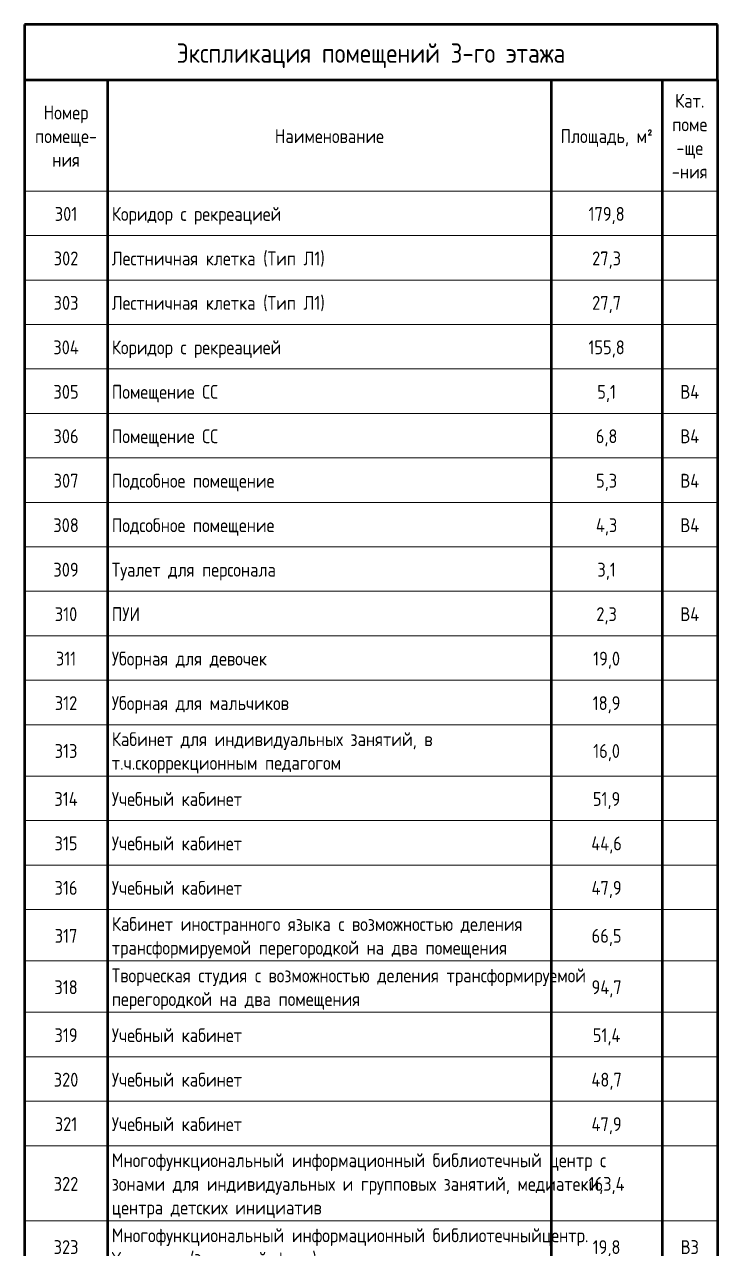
# Model space of a CAD drawing. Header units: millimetres. Extents: x -32 to 417638015, y -35 to 175284279.
# Drawn here: x 1101029 to 1113530, y 72354 to 94427 of the extents above; entities that cross this region are included whole.
import ezdxf

# ---------------------------------------------------------------- set-up
doc = ezdxf.new("R2010")
doc.units = ezdxf.units.MM
doc.layers.add('Графика', color=7, linetype='Continuous', lineweight=20)
doc.layers.add('Линии', color=7, linetype='Continuous', lineweight=9, true_color=0x00a600)
doc.styles.add('GOST Common_10', font='GOST_Common.ttf', dxfattribs={"width": 0.9, "height": 3.5})
doc.styles.add('GOST Common_11', font='GOST_Common.ttf', dxfattribs={"width": 0.9, "height": 2.5})

msp = doc.modelspace()

# ---------------------------------------------------------------- linework, layer by layer
at = {"layer": 'Линии', "color": 7, "lineweight": 50}
for p, q in [((1101029, 94427), (1101029, 93427)), ((1113530, 94427), (1101029, 94427)), ((1113530, 93427), (1113530, 94427)), ((1101029, 93427), (1101029, 71425)), ((1101029, 93427), (1113530, 93427)), ((1102529, 93427), (1102529, 91422)), ((1110529, 93427), (1110529, 91422)), ((1112529, 93427), (1112529, 91422)), ((1113529, 93427), (1113529, 91422)), ((1113530, 93427), (1113530, 71425)), ((1102529, 91422), (1102529, 90620)), ((1110529, 91422), (1110529, 90620)), ((1112529, 91422), (1112529, 90620)), ((1113529, 91422), (1113529, 90620)), ((1102529, 90620), (1102529, 89818)), ((1110529, 90620), (1110529, 89818)), ((1112529, 90620), (1112529, 89818)), ((1113529, 90620), (1113529, 89818)), ((1102529, 89818), (1102529, 89017)), ((1110529, 89818), (1110529, 89017)), ((1112529, 89818), (1112529, 89017)), ((1113529, 89818), (1113529, 89017)), ((1102529, 89017), (1102529, 88215)), ((1110529, 89017), (1110529, 88215)), ((1112529, 89017), (1112529, 88215)), ((1113529, 89017), (1113529, 88215)), ((1102529, 88215), (1102529, 87413)), ((1110529, 88215), (1110529, 87413)), ((1112529, 88215), (1112529, 87413)), ((1113529, 88215), (1113529, 87413)), ((1102529, 87413), (1102529, 86611)), ((1110529, 87413), (1110529, 86611)), ((1112529, 87413), (1112529, 86611)), ((1113529, 87413), (1113529, 86611)), ((1102529, 86611), (1102529, 85809)), ((1110529, 86611), (1110529, 85809)), ((1112529, 86611), (1112529, 85809)), ((1113529, 86611), (1113529, 85809)), ((1102529, 85809), (1102529, 85007)), ((1110529, 85809), (1110529, 85007)), ((1112529, 85809), (1112529, 85007)), ((1113529, 85809), (1113529, 85007)), ((1102529, 85007), (1102529, 84205)), ((1110529, 85007), (1110529, 84205)), ((1112529, 85007), (1112529, 84205)), ((1113529, 85007), (1113529, 84205)), ((1102529, 84205), (1102529, 83404)), ((1110529, 84205), (1110529, 83404)), ((1112529, 84205), (1112529, 83404)), ((1113529, 84205), (1113529, 83404)), ((1102529, 83404), (1102529, 82602)), ((1110529, 83404), (1110529, 82602)), ((1112529, 83404), (1112529, 82602)), ((1113529, 83404), (1113529, 82602)), ((1102529, 82602), (1102529, 81800)), ((1110529, 82602), (1110529, 81800)), ((1112529, 82602), (1112529, 81800)), ((1113529, 82602), (1113529, 81800)), ((1102529, 81800), (1102529, 80873)), ((1110529, 81800), (1110529, 80873)), ((1112529, 81800), (1112529, 80873)), ((1113529, 81800), (1113529, 80873)), ((1102529, 80873), (1102529, 80071)), ((1110529, 80873), (1110529, 80071)), ((1112529, 80873), (1112529, 80071)), ((1113529, 80873), (1113529, 80071)), ((1102529, 80071), (1102529, 79269)), ((1110529, 80071), (1110529, 79269)), ((1112529, 80071), (1112529, 79269)), ((1113529, 80071), (1113529, 79269)), ((1102529, 79269), (1102529, 78467)), ((1110529, 79269), (1110529, 78467)), ((1112529, 79269), (1112529, 78467)), ((1113529, 79269), (1113529, 78467)), ((1102529, 78467), (1102529, 77540)), ((1110529, 78467), (1110529, 77540)), ((1112529, 78467), (1112529, 77540)), ((1113529, 78467), (1113529, 77540)), ((1102529, 77540), (1102529, 76613)), ((1110529, 77540), (1110529, 76613)), ((1112529, 77540), (1112529, 76613)), ((1113529, 77540), (1113529, 76613)), ((1102529, 76613), (1102529, 75811)), ((1110529, 76613), (1110529, 75811)), ((1112529, 76613), (1112529, 75811)), ((1113529, 76613), (1113529, 75811)), ((1102529, 75811), (1102529, 75009)), ((1110529, 75811), (1110529, 75009)), ((1112529, 75811), (1112529, 75009)), ((1113529, 75811), (1113529, 75009)), ((1102529, 75009), (1102529, 74207)), ((1110529, 75009), (1110529, 74207)), ((1112529, 75009), (1112529, 74207)), ((1113529, 75009), (1113529, 74207)), ((1102529, 74207), (1102529, 72854)), ((1110529, 74207), (1110529, 72854)), ((1112529, 74207), (1112529, 72854)), ((1113529, 74207), (1113529, 72854)), ((1102529, 72854), (1102529, 71926)), ((1110529, 72854), (1110529, 71926)), ((1112529, 72854), (1112529, 71926)), ((1113529, 72854), (1113529, 71926))]:
    msp.add_line(p, q, dxfattribs=at)
at = {"layer": 'Линии', "color": 7, "lineweight": 20}
for p, q in [((1102529, 91422), (1101029, 91422)), ((1110529, 91422), (1102529, 91422)), ((1112529, 91422), (1110529, 91422)), ((1113529, 91422), (1112529, 91422)), ((1102529, 90620), (1101029, 90620)), ((1110529, 90620), (1102529, 90620)), ((1112529, 90620), (1110529, 90620)), ((1113529, 90620), (1112529, 90620)), ((1102529, 89818), (1101029, 89818)), ((1110529, 89818), (1102529, 89818)), ((1112529, 89818), (1110529, 89818)), ((1113529, 89818), (1112529, 89818)), ((1102529, 89017), (1101029, 89017)), ((1110529, 89017), (1102529, 89017)), ((1112529, 89017), (1110529, 89017)), ((1113529, 89017), (1112529, 89017)), ((1102529, 88215), (1101029, 88215)), ((1110529, 88215), (1102529, 88215)), ((1112529, 88215), (1110529, 88215)), ((1113529, 88215), (1112529, 88215)), ((1102529, 87413), (1101029, 87413)), ((1110529, 87413), (1102529, 87413)), ((1112529, 87413), (1110529, 87413)), ((1113529, 87413), (1112529, 87413)), ((1102529, 86611), (1101029, 86611)), ((1110529, 86611), (1102529, 86611)), ((1112529, 86611), (1110529, 86611)), ((1113529, 86611), (1112529, 86611)), ((1102529, 85809), (1101029, 85809)), ((1110529, 85809), (1102529, 85809)), ((1112529, 85809), (1110529, 85809)), ((1113529, 85809), (1112529, 85809)), ((1102529, 85007), (1101029, 85007)), ((1110529, 85007), (1102529, 85007)), ((1112529, 85007), (1110529, 85007)), ((1113529, 85007), (1112529, 85007)), ((1102529, 84205), (1101029, 84205)), ((1110529, 84205), (1102529, 84205)), ((1112529, 84205), (1110529, 84205)), ((1113529, 84205), (1112529, 84205)), ((1102529, 83404), (1101029, 83404)), ((1110529, 83404), (1102529, 83404)), ((1112529, 83404), (1110529, 83404)), ((1113529, 83404), (1112529, 83404)), ((1102529, 82602), (1101029, 82602)), ((1110529, 82602), (1102529, 82602)), ((1112529, 82602), (1110529, 82602)), ((1113529, 82602), (1112529, 82602)), ((1102529, 81800), (1101029, 81800)), ((1110529, 81800), (1102529, 81800)), ((1112529, 81800), (1110529, 81800)), ((1113529, 81800), (1112529, 81800)), ((1102529, 80873), (1101029, 80873)), ((1110529, 80873), (1102529, 80873)), ((1112529, 80873), (1110529, 80873)), ((1113529, 80873), (1112529, 80873)), ((1102529, 80071), (1101029, 80071)), ((1110529, 80071), (1102529, 80071)), ((1112529, 80071), (1110529, 80071)), ((1113529, 80071), (1112529, 80071)), ((1102529, 79269), (1101029, 79269)), ((1110529, 79269), (1102529, 79269)), ((1112529, 79269), (1110529, 79269)), ((1113529, 79269), (1112529, 79269)), ((1102529, 78467), (1101029, 78467)), ((1110529, 78467), (1102529, 78467)), ((1112529, 78467), (1110529, 78467)), ((1113529, 78467), (1112529, 78467)), ((1102529, 77540), (1101029, 77540)), ((1110529, 77540), (1102529, 77540)), ((1112529, 77540), (1110529, 77540)), ((1113529, 77540), (1112529, 77540)), ((1102529, 76613), (1101029, 76613)), ((1110529, 76613), (1102529, 76613)), ((1112529, 76613), (1110529, 76613)), ((1113529, 76613), (1112529, 76613)), ((1102529, 75811), (1101029, 75811)), ((1110529, 75811), (1102529, 75811)), ((1112529, 75811), (1110529, 75811)), ((1113529, 75811), (1112529, 75811)), ((1102529, 75009), (1101029, 75009)), ((1110529, 75009), (1102529, 75009)), ((1112529, 75009), (1110529, 75009)), ((1113529, 75009), (1112529, 75009)), ((1102529, 74207), (1101029, 74207)), ((1110529, 74207), (1102529, 74207)), ((1112529, 74207), (1110529, 74207)), ((1113529, 74207), (1112529, 74207)), ((1102529, 72854), (1101029, 72854)), ((1110529, 72854), (1102529, 72854)), ((1112529, 72854), (1110529, 72854)), ((1113529, 72854), (1112529, 72854))]:
    msp.add_line(p, q, dxfattribs=at)

# ---------------------------------------------------------------- texts
at = {"layer": 'Графика', "line_spacing_factor": 1.022761}
for s, insert, char_height, width, attachment_point, style in [('Экспликация помещений 3-го этажа', (1107280, 94086), 350, 8447.11, 2, 'GOST Common_10'), ('Кат.\\Pпоме\\P-ще\\P-ния', (1113029, 93177), 250, 962.45, 2, 'GOST Common_11'), ('Номер\\Pпомеще-\\Pния', (1101779, 92964), 250, 1418.03, 2, 'GOST Common_11'), ('Наименование', (1106529, 92538), 250, 2353.32, 2, 'GOST Common_11'), ('Площадь, м\\fGOST Common|b0|i0|c238|p34|;\\W.9;²', (1111529, 92538), 250, 2009.37, 2, 'GOST Common_11'), ('301', (1101779, 91135), 250, 509.89, 2, 'GOST Common_11'), ('Коридор с рекреацией', (1102604, 91135), 250, 3611.44, 1, 'GOST Common_11'), ('179,8', (1111529, 91135), 250, 790.47, 2, 'GOST Common_11'), ('302', (1101779, 90333), 250, 561.18, 2, 'GOST Common_11'), ('Лестничная клетка (Тип Л1)', (1102604, 90333), 250, 4595.01, 1, 'GOST Common_11'), ('27,3', (1111529, 90333), 250, 654.71, 2, 'GOST Common_11'), ('303', (1101779, 89531), 250, 561.18, 2, 'GOST Common_11'), ('Лестничная клетка (Тип Л1)', (1102604, 89531), 250, 4595.01, 1, 'GOST Common_11'), ('27,7', (1111529, 89531), 250, 654.71, 2, 'GOST Common_11'), ('304', (1101779, 88729), 250, 588.33, 2, 'GOST Common_11'), ('Коридор с рекреацией', (1102604, 88729), 250, 3611.44, 1, 'GOST Common_11'), ('155,8', (1111529, 88729), 250, 790.47, 2, 'GOST Common_11'), ('305', (1101779, 87927), 250, 561.18, 2, 'GOST Common_11'), ('Помещение СС', (1102604, 87927), 250, 2286.94, 1, 'GOST Common_11'), ('5,1', (1111529, 87927), 250, 416.36, 2, 'GOST Common_11'), ('В4', (1113029, 87927), 250, 428.42, 2, 'GOST Common_11'), ('306', (1101779, 87126), 250, 561.18, 2, 'GOST Common_11'), ('Помещение СС', (1102604, 87126), 250, 2286.94, 1, 'GOST Common_11'), ('6,8', (1111529, 87126), 250, 467.65, 2, 'GOST Common_11'), ('В4', (1113029, 87126), 250, 428.42, 2, 'GOST Common_11'), ('307', (1101779, 86324), 250, 561.18, 2, 'GOST Common_11'), ('Подсобное помещение', (1102604, 86324), 250, 3572.22, 1, 'GOST Common_11'), ('5,3', (1111529, 86324), 250, 467.65, 2, 'GOST Common_11'), ('В4', (1113029, 86324), 250, 428.42, 2, 'GOST Common_11'), ('308', (1101779, 85522), 250, 561.18, 2, 'GOST Common_11'), ('Подсобное помещение', (1102604, 85522), 250, 3572.22, 1, 'GOST Common_11'), ('4,3', (1111529, 85522), 250, 494.8, 2, 'GOST Common_11'), ('В4', (1113029, 85522), 250, 428.42, 2, 'GOST Common_11'), ('309', (1101779, 84720), 250, 561.18, 2, 'GOST Common_11'), ('Туалет для персонала', (1102604, 84720), 250, 3692.9, 1, 'GOST Common_11'), ('3,1', (1111529, 84720), 250, 416.36, 2, 'GOST Common_11'), ('310', (1101779, 83918), 250, 509.89, 2, 'GOST Common_11'), ('ПУИ', (1102604, 83918), 250, 642.64, 1, 'GOST Common_11'), ('2,3', (1111529, 83918), 250, 467.65, 2, 'GOST Common_11'), ('В4', (1113029, 83918), 250, 428.42, 2, 'GOST Common_11'), ('311', (1101779, 83116), 250, 458.6, 2, 'GOST Common_11'), ('Уборная для девочек', (1102604, 83116), 250, 3421.36, 1, 'GOST Common_11'), ('19,0', (1111529, 83116), 250, 603.41, 2, 'GOST Common_11'), ('312', (1101779, 82314), 250, 509.89, 2, 'GOST Common_11'), ('Уборная для мальчиков', (1102604, 82314), 250, 3849.79, 1, 'GOST Common_11'), ('18,9', (1111529, 82314), 250, 603.41, 2, 'GOST Common_11'), ('313', (1101779, 81450), 250, 509.89, 2, 'GOST Common_11'), ('Кабинет для индивидуальных занятий, в т.ч.скоррекционным педагогом', (1102604, 81663), 250, 7533.64, 1, 'GOST Common_11'), ('16,0', (1111529, 81450), 250, 603.41, 2, 'GOST Common_11'), ('314', (1101779, 80585), 250, 537.04, 2, 'GOST Common_11'), ('Учебный кабинет', (1102604, 80585), 250, 2848.12, 1, 'GOST Common_11'), ('51,9', (1111529, 80585), 250, 603.41, 2, 'GOST Common_11'), ('315', (1101779, 79784), 250, 509.89, 2, 'GOST Common_11'), ('Учебный кабинет', (1102604, 79784), 250, 2848.12, 1, 'GOST Common_11'), ('44,6', (1111529, 79784), 250, 709.01, 2, 'GOST Common_11'), ('316', (1101779, 78982), 250, 509.89, 2, 'GOST Common_11'), ('Учебный кабинет', (1102604, 78982), 250, 2848.12, 1, 'GOST Common_11'), ('47,9', (1111529, 78982), 250, 681.86, 2, 'GOST Common_11'), ('Кабинет иностранного языка с возможностью деления трансформируемой перегородкой на два помещения', (1102604, 78330), 250, 9024.07, 1, 'GOST Common_11'), ('317', (1101779, 78117), 250, 509.89, 2, 'GOST Common_11'), ('66,5', (1111529, 78117), 250, 654.71, 2, 'GOST Common_11'), ('Творческая студия с возможностью деления трансформируемой перегородкой на два помещения', (1102604, 77403), 250, 8559.44, 1, 'GOST Common_11'), ('318', (1101779, 77190), 250, 509.89, 2, 'GOST Common_11'), ('94,7', (1111529, 77190), 250, 681.86, 2, 'GOST Common_11'), ('319', (1101779, 76325), 250, 509.89, 2, 'GOST Common_11'), ('Учебный кабинет', (1102604, 76325), 250, 2848.12, 1, 'GOST Common_11'), ('51,4', (1111529, 76325), 250, 630.57, 2, 'GOST Common_11'), ('320', (1101779, 75523), 250, 561.18, 2, 'GOST Common_11'), ('Учебный кабинет', (1102604, 75523), 250, 2848.12, 1, 'GOST Common_11'), ('48,7', (1111529, 75523), 250, 681.86, 2, 'GOST Common_11'), ('321', (1101779, 74722), 250, 509.89, 2, 'GOST Common_11'), ('Учебный кабинет', (1102604, 74722), 250, 2848.12, 1, 'GOST Common_11'), ('47,9', (1111529, 74722), 250, 681.86, 2, 'GOST Common_11'), ('Многофункциональный информационный библиотечный центр с зонами для индивидуальных и групповых занятий, медиатеки, центра детских инициатив', (1102604, 74070), 250, 9039.16, 1, 'GOST Common_11'), ('322', (1101779, 73644), 250, 561.18, 2, 'GOST Common_11'), ('163,4', (1111529, 73644), 250, 817.63, 2, 'GOST Common_11'), ('Многофункциональный информационный библиотечныйцентр. Хранение (закрытый фонд) и выдача книг', (1102604, 72717), 250, 9039.16, 1, 'GOST Common_11'), ('323', (1101779, 72504), 250, 561.18, 2, 'GOST Common_11'), ('19,8', (1111529, 72504), 250, 603.41, 2, 'GOST Common_11'), ('В3', (1113029, 72504), 250, 401.27, 2, 'GOST Common_11')]:
    msp.add_mtext(s, dxfattribs=dict(at, insert=insert, char_height=char_height, width=width, attachment_point=attachment_point, style=style))

doc.saveas('drawing.dxf')
